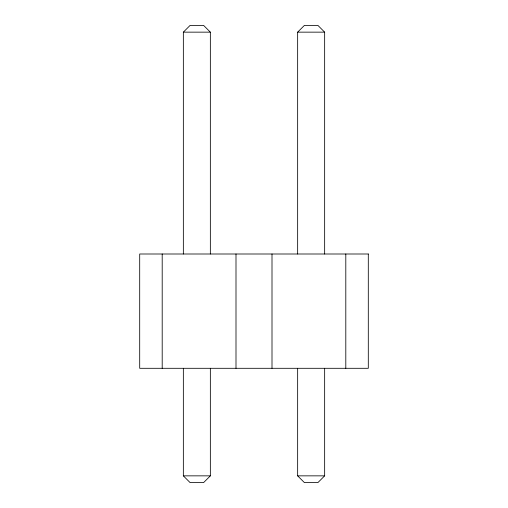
<?xml version="1.0" encoding="UTF-8"?>
<svg xmlns="http://www.w3.org/2000/svg" width="508" height="508" viewBox="0 0 508 508"><rect width="100%" height="100%" fill="white"/><g stroke="black" fill="none" stroke-linecap="round" stroke-linejoin="round"><path stroke-width="0.76" d="M183.35 254L183.35 32.15L190.1 25.4L203.6 25.4L210.35 32.15L210.35 254M297.65 254L297.65 32.15L304.4 25.4L317.9 25.4L324.65 32.15L324.65 254M210.35 368.3L210.35 475.85L203.6 482.6L190.1 482.6L183.35 475.85L183.35 368.3M324.65 368.3L324.65 475.85L317.9 482.6L304.4 482.6L297.65 475.85L297.65 368.3M183.35 32.15L210.35 32.15M297.65 32.15L324.65 32.15M183.35 475.85L210.35 475.85M297.65 475.85L324.65 475.85M345.802 254L345.802 368.3M272.002 254L272.002 368.3M235.998 254L235.998 368.3M162.198 254L162.198 368.3M368.3 254L139.7 254L139.7 368.3L368.3 368.3L368.3 254"/></g></svg>
